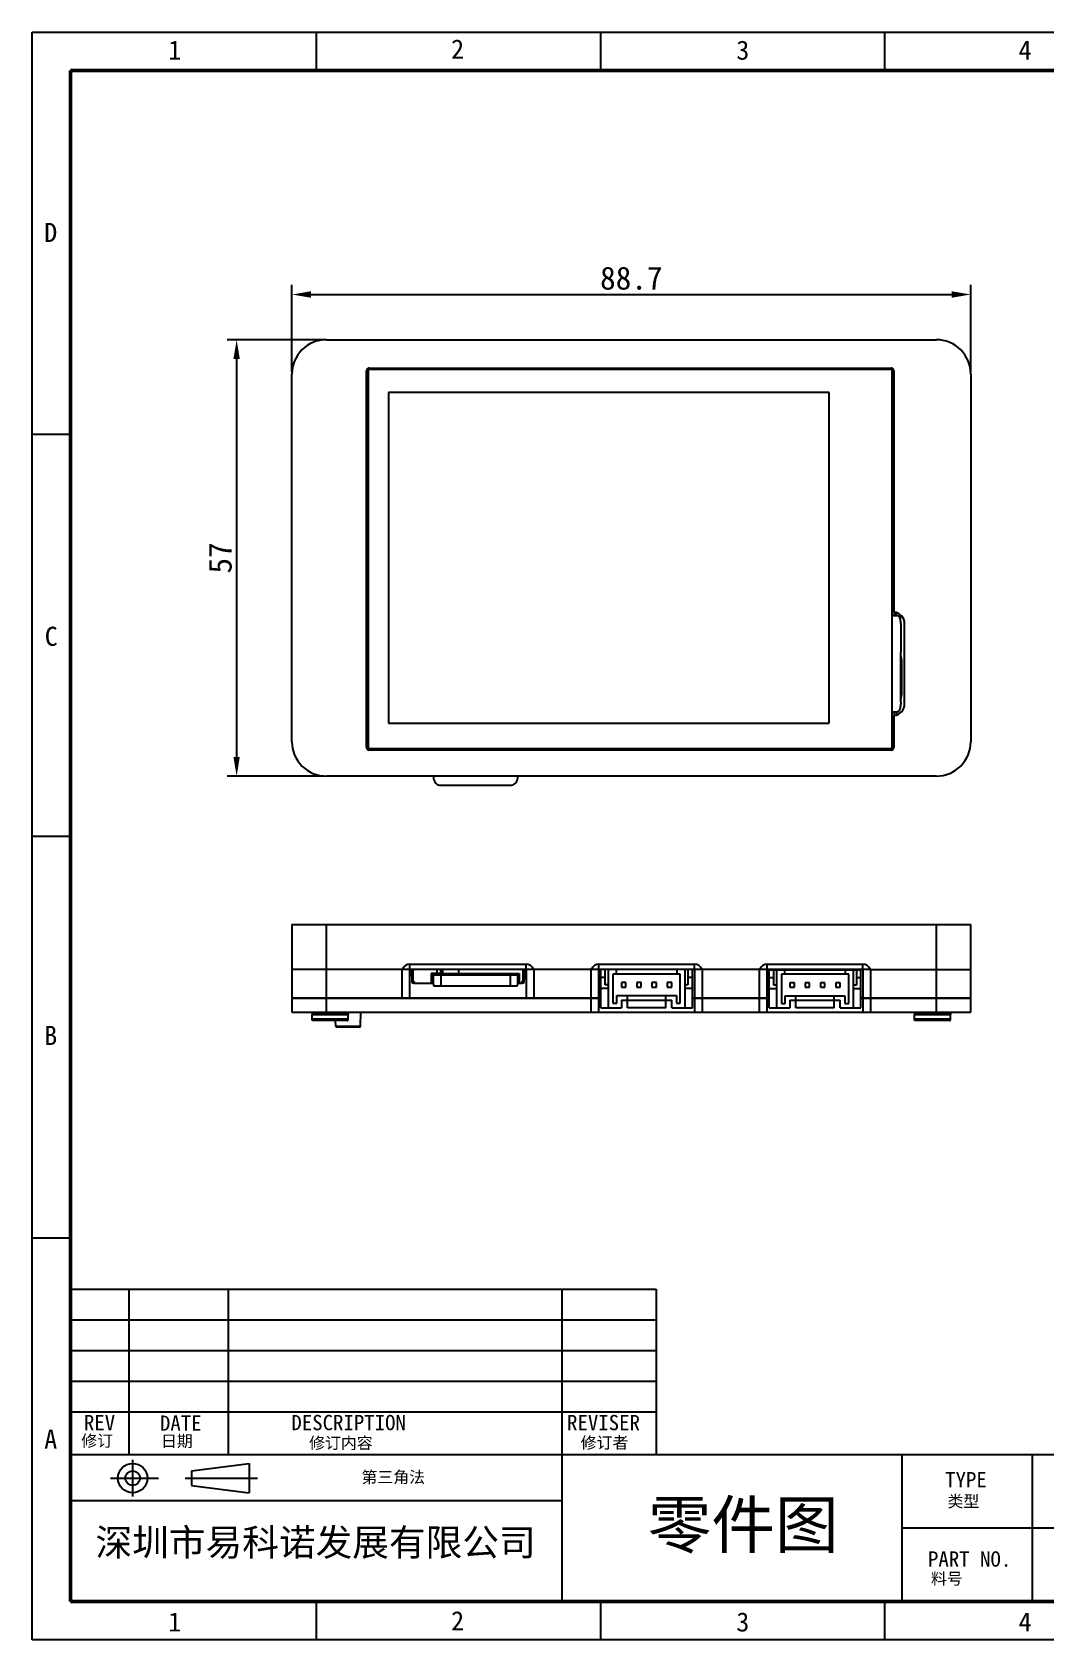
# Model space of a CAD drawing. Header units: millimetres. Extents: x 16822 to 17119, y 29551 to 29761.
# Drawn here: x 16821.9 to 16954.4, y 29550.5 to 29760.5 of the extents above; entities that cross this region are included whole.
import ezdxf
from ezdxf.enums import TextEntityAlignment as Align

# ---------------------------------------------------------------- set-up
doc = ezdxf.new("R2010")
doc.units = ezdxf.units.MM
doc.header["$PDMODE"] = 2
doc.layers.add('03___PRT_ALL_CURVES', color=7, linetype='Continuous')
doc.layers.add('title bar', color=7, linetype='Continuous')
doc.styles.get("Standard").update_dxf_attribs({"font": ''})
doc.styles.add('宝明', font='')
doc.styles.get('Standard').set_extended_font_data('SimSun')
doc.styles.get('宝明').set_extended_font_data('SimHei')
doc.dimstyles.new('ISO-25', dxfattribs={"dimtxt": 3, "dimasz": 2.5, "dimexe": 1.25, "dimexo": 0.3, "dimtad": 1, "dimdsep": 46, "dimtxsty": 'Standard', "dimcen": 2.5, "dimclrd": 5, "dimclre": 5, "dimadec": 0, "dimazin": 0, "dimtfac": 1, "dimtmove": 0, "dimatfit": 3, "dimfxl": 1, "dimarcsym": 0})

# ---------------------------------------------------------------- blocks, each defined once
blk = doc.blocks.new('*D9')
at = {"color": 5, "lineweight": -2, "transparency": 16777216}
for p, q in [((16855.85, 29716.14), (16855.85, 29727.5)), ((16944.55, 29716.14), (16944.55, 29727.5)), ((16858.35, 29726.25), (16942.05, 29726.25))]:
    blk.add_line(p, q, dxfattribs=at)
at = {"color": 5, "transparency": 16777216}
for points in [[(16858.35, 29726.67), (16858.35, 29725.83), (16855.85, 29726.25)], [(16942.05, 29726.67), (16942.05, 29725.83), (16944.55, 29726.25)]]:
    blk.add_solid(points, dxfattribs=at)
at = {"layer": 'Defpoints', "color": 0, "transparency": 16777216}
for p in [(16944.55, 29726.25), (16855.85, 29715.84), (16944.55, 29715.84)]:
    blk.add_point(p, dxfattribs=at)
at = {"color": 0, "transparency": 16777216, "insert": (16900.2, 29728.37), "char_height": 3, "attachment_point": 5}
blk.add_mtext('88.7', dxfattribs=at)
blk = doc.blocks.new('*D10')
at = {"color": 5, "lineweight": -2, "transparency": 16777216}
for p, q in [((16860.05, 29720.34), (16847.38, 29720.34)), ((16848.63, 29717.84), (16848.63, 29665.84)), ((16860.05, 29663.34), (16847.38, 29663.34))]:
    blk.add_line(p, q, dxfattribs=at)
at = {"color": 5, "transparency": 16777216}
for points in [[(16848.21, 29717.84), (16849.04, 29717.84), (16848.63, 29720.34)], [(16848.21, 29665.84), (16849.04, 29665.84), (16848.63, 29663.34)]]:
    blk.add_solid(points, dxfattribs=at)
at = {"layer": 'Defpoints', "color": 0, "transparency": 16777216}
for p in [(16860.35, 29720.34), (16848.63, 29663.34), (16860.35, 29663.34)]:
    blk.add_point(p, dxfattribs=at)
at = {"color": 0, "transparency": 16777216, "insert": (16846.5, 29691.84), "char_height": 3, "attachment_point": 5, "rotation": 90}
blk.add_mtext('57', dxfattribs=at)

msp = doc.modelspace()

# ---------------------------------------------------------------- linework, layer by layer
at = {"color": 7, "linetype": 'Continuous'}
for p, q in [((16860.35, 29720.338), (16940.05, 29720.338)), ((16855.85, 29667.838), (16855.85, 29715.838)), ((16865.6, 29667.088), (16865.6, 29716.288)), ((16865.8, 29716.438), (16865.8, 29666.938)), ((16934.3, 29716.438), (16865.8, 29716.438)), ((16865.95, 29716.638), (16934.15, 29716.638)), ((16934.3, 29666.938), (16934.3, 29716.438)), ((16934.5, 29716.288), (16934.5, 29684.758)), ((16944.55, 29715.838), (16944.55, 29667.838)), ((16865.6, 29714.338), (16865.8, 29714.338)), ((16868.45, 29713.438), (16868.45, 29670.238)), ((16926.05, 29713.438), (16868.45, 29713.438)), ((16926.05, 29670.238), (16926.05, 29713.438)), ((16934.91, 29684.278), (16934.3, 29684.278)), ((16934.6, 29684.278), (16934.6, 29684.758)), ((16935.351, 29683.809), (16935.351, 29684.421)), ((16935.401, 29683.278), (16935.401, 29679.498)), ((16935.901, 29672.755), (16935.901, 29683.262)), ((16935.563, 29673.998), (16935.563, 29678.498)), ((16935.401, 29672.998), (16935.401, 29672.758)), ((16934.3, 29671.758), (16934.91, 29671.758)), ((16934.5, 29671.258), (16934.5, 29667.088)), ((16934.6, 29671.258), (16934.6, 29671.758)), ((16865.8, 29669.338), (16865.6, 29669.338)), ((16868.45, 29670.238), (16926.05, 29670.238)), ((16865.705, 29666.838), (16934.394, 29666.838)), ((16865.8, 29666.938), (16934.3, 29666.938)), ((16934.15, 29666.738), (16865.95, 29666.738)), ((16940.05, 29663.338), (16860.35, 29663.338)), ((16874.35, 29663.338), (16874.35, 29663.138)), ((16885.35, 29663.138), (16885.35, 29663.338)), ((16875.35, 29662.138), (16884.35, 29662.138)), ((16855.85, 29643.978), (16855.85, 29634.378)), ((16855.85, 29643.978), (16944.55, 29643.978)), ((16944.55, 29634.378), (16944.55, 29643.978)), ((16870.25, 29638.078), (16855.85, 29638.078)), ((16870.25, 29634.378), (16870.25, 29638.078)), ((16871.25, 29638.778), (16886.45, 29638.778)), ((16871.25, 29634.378), (16871.25, 29638.078)), ((16871.25, 29637.978), (16871.33, 29637.978)), ((16871.4, 29637.532), (16871.4, 29637.328)), ((16871.45, 29637.532), (16871.4, 29637.532)), ((16871.4, 29637.528), (16871.5, 29637.528)), ((16871.4, 29637.328), (16871.5, 29637.196)), ((16871.45, 29637.917), (16871.45, 29637.528)), ((16871.45, 29637.228), (16871.45, 29637.262)), ((16871.476, 29637.228), (16871.45, 29637.228)), ((16871.48, 29637.828), (16871.5, 29637.828)), ((16871.5, 29637.678), (16871.5, 29637.978)), ((16871.5, 29637.978), (16871.63, 29637.978)), ((16871.5, 29637.678), (16871.5, 29636.47)), ((16871.5, 29637.678), (16871.63, 29637.678)), ((16871.63, 29636.578), (16871.63, 29637.978)), ((16871.63, 29637.528), (16871.65, 29637.528)), ((16871.65, 29638.078), (16871.65, 29636.628)), ((16874.05, 29637.578), (16874.05, 29636.428)), ((16874.25, 29637.378), (16874.05, 29637.578)), ((16875.251, 29637.578), (16874.05, 29637.578)), ((16874.25, 29636.428), (16874.25, 29637.378)), ((16874.25, 29637.378), (16885.35, 29637.378)), ((16874.35, 29636.149), (16874.35, 29637.378)), ((16875.545, 29637.578), (16875.251, 29637.578)), ((16875.545, 29637.578), (16885.55, 29637.578)), ((16885.35, 29637.378), (16885.55, 29637.578)), ((16885.35, 29636.149), (16885.35, 29637.378)), ((16885.55, 29637.578), (16885.55, 29636.428)), ((16886.05, 29638.078), (16886.05, 29636.628)), ((16886.05, 29637.528), (16886.07, 29637.528)), ((16886.07, 29636.578), (16886.07, 29637.978)), ((16886.07, 29637.978), (16886.2, 29637.978)), ((16886.07, 29637.678), (16886.2, 29637.678)), ((16886.2, 29637.978), (16886.2, 29637.678)), ((16886.2, 29637.828), (16886.22, 29637.828)), ((16886.2, 29636.47), (16886.2, 29637.678)), ((16886.2, 29637.528), (16886.3, 29637.528)), ((16886.2, 29637.196), (16886.3, 29637.328)), ((16886.22, 29637.222), (16886.22, 29636.778)), ((16886.25, 29637.228), (16886.224, 29637.228)), ((16886.25, 29637.528), (16886.25, 29637.917)), ((16886.25, 29637.262), (16886.25, 29637.228)), ((16886.3, 29637.528), (16886.3, 29637.328)), ((16886.37, 29637.978), (16886.45, 29637.978)), ((16886.45, 29638.078), (16886.45, 29634.378)), ((16887.45, 29638.078), (16887.45, 29634.378)), ((16894.95, 29634.378), (16894.95, 29638.078)), ((16895.95, 29638.778), (16908.45, 29638.778)), ((16895.95, 29634.378), (16895.95, 29638.078)), ((16896.2, 29633.078), (16896.2, 29638.078)), ((16896.8, 29636.078), (16896.8, 29638.078)), ((16897.2, 29633.078), (16897.2, 29638.078)), ((16897.8, 29637.478), (16897.8, 29633.678)), ((16906.6, 29637.478), (16897.8, 29637.478)), ((16898.2, 29638.078), (16898.2, 29637.478)), ((16906.2, 29637.478), (16906.2, 29638.078)), ((16906.6, 29633.678), (16906.6, 29637.478)), ((16907.2, 29638.078), (16907.2, 29633.078)), ((16907.6, 29638.078), (16907.6, 29636.078)), ((16908.2, 29633.078), (16908.2, 29638.078)), ((16908.45, 29638.078), (16908.45, 29634.378)), ((16909.45, 29638.078), (16909.45, 29634.378)), ((16916.95, 29634.378), (16916.95, 29638.078)), ((16917.95, 29638.778), (16930.45, 29638.778)), ((16917.95, 29634.378), (16917.95, 29638.078)), ((16918.2, 29638.055), (16930.2, 29638.055)), ((16918.2, 29633.055), (16918.2, 29638.055)), ((16918.8, 29636.055), (16918.8, 29638.055)), ((16919.2, 29633.055), (16919.2, 29638.055)), ((16928.6, 29637.455), (16919.8, 29637.455)), ((16919.8, 29637.455), (16919.8, 29633.655)), ((16920.2, 29638.055), (16920.2, 29637.455)), ((16920.45, 29638.078), (16920.45, 29638.055)), ((16927.95, 29638.078), (16927.95, 29638.055)), ((16928.2, 29637.455), (16928.2, 29638.055)), ((16928.6, 29633.655), (16928.6, 29637.455)), ((16929.2, 29638.055), (16929.2, 29633.055)), ((16929.6, 29638.055), (16929.6, 29636.055)), ((16930.2, 29633.055), (16930.2, 29638.055)), ((16930.45, 29638.078), (16930.45, 29634.378)), ((16931.45, 29638.078), (16944.55, 29638.078)), ((16931.45, 29638.078), (16931.45, 29634.378)), ((16871.63, 29637.025), (16871.65, 29636.998)), ((16871.65, 29636.628), (16871.85, 29636.428)), ((16871.85, 29636.428), (16871.78, 29636.428)), ((16871.78, 29636.278), (16874.35, 29636.278)), ((16874.05, 29636.428), (16874.35, 29636.428)), ((16874.25, 29636.498), (16874.35, 29636.498)), ((16874.25, 29636.463), (16874.266, 29636.457)), ((16874.25, 29636.456), (16874.266, 29636.45)), ((16874.25, 29636.45), (16874.266, 29636.444)), ((16874.25, 29636.443), (16874.266, 29636.437)), ((16874.25, 29636.437), (16874.266, 29636.43)), ((16874.266, 29636.437), (16874.295, 29636.428)), ((16874.362, 29635.928), (16885.337, 29635.928)), ((16885.35, 29636.428), (16885.55, 29636.428)), ((16885.35, 29636.278), (16885.92, 29636.278)), ((16885.85, 29636.428), (16886.05, 29636.628)), ((16885.92, 29636.428), (16885.85, 29636.428)), ((16886.05, 29636.998), (16886.07, 29637.025)), ((16886.07, 29636.778), (16886.05, 29636.778)), ((16886.2, 29636.778), (16886.22, 29636.778)), ((16896.2, 29637.078), (16896.8, 29637.078)), ((16897.2, 29635.578), (16896.2, 29635.578)), ((16897.2, 29636.078), (16896.8, 29636.078)), ((16898.9, 29636.378), (16898.9, 29635.778)), ((16899.5, 29636.378), (16898.9, 29636.378)), ((16898.9, 29635.778), (16899.5, 29635.778)), ((16899.5, 29635.778), (16899.5, 29636.378)), ((16901.5, 29636.378), (16900.9, 29636.378)), ((16900.9, 29636.378), (16900.9, 29635.778)), ((16900.9, 29635.778), (16901.5, 29635.778)), ((16901.5, 29635.778), (16901.5, 29636.378)), ((16903.5, 29636.378), (16902.9, 29636.378)), ((16902.9, 29636.378), (16902.9, 29635.778)), ((16902.9, 29635.778), (16903.5, 29635.778)), ((16903.5, 29635.778), (16903.5, 29636.378)), ((16905.5, 29636.378), (16904.9, 29636.378)), ((16904.9, 29636.378), (16904.9, 29635.778)), ((16904.9, 29635.778), (16905.5, 29635.778)), ((16905.5, 29635.778), (16905.5, 29636.378)), ((16907.6, 29636.078), (16907.2, 29636.078)), ((16908.2, 29635.578), (16907.2, 29635.578)), ((16907.6, 29637.078), (16908.2, 29637.078)), ((16918.2, 29637.055), (16918.8, 29637.055)), ((16919.2, 29635.555), (16918.2, 29635.555)), ((16919.2, 29636.055), (16918.8, 29636.055)), ((16921.5, 29636.355), (16920.9, 29636.355)), ((16920.9, 29636.355), (16920.9, 29635.755)), ((16920.9, 29635.755), (16921.5, 29635.755)), ((16921.5, 29635.755), (16921.5, 29636.355)), ((16923.5, 29636.355), (16922.9, 29636.355)), ((16922.9, 29636.355), (16922.9, 29635.755)), ((16922.9, 29635.755), (16923.5, 29635.755)), ((16923.5, 29635.755), (16923.5, 29636.355)), ((16925.5, 29636.355), (16924.9, 29636.355)), ((16924.9, 29636.355), (16924.9, 29635.755)), ((16924.9, 29635.755), (16925.5, 29635.755)), ((16925.5, 29635.755), (16925.5, 29636.355)), ((16927.5, 29636.355), (16926.9, 29636.355)), ((16926.9, 29636.355), (16926.9, 29635.755)), ((16926.9, 29635.755), (16927.5, 29635.755)), ((16927.5, 29635.755), (16927.5, 29636.355)), ((16929.6, 29636.055), (16929.2, 29636.055)), ((16930.2, 29635.555), (16929.2, 29635.555)), ((16929.6, 29637.055), (16930.2, 29637.055)), ((16855.85, 29634.378), (16896.2, 29634.378)), ((16855.85, 29634.328), (16855.85, 29632.528)), ((16855.85, 29634.328), (16896.2, 29634.328)), ((16859.6, 29634.328), (16859.6, 29634.378)), ((16862.1, 29634.328), (16862.1, 29634.378)), ((16864.934, 29634.328), (16864.936, 29634.378)), ((16894.95, 29632.528), (16894.95, 29634.328)), ((16895.95, 29632.528), (16895.95, 29634.328)), ((16896.2, 29633.078), (16898.9, 29633.078)), ((16897.8, 29633.678), (16898.3, 29633.678)), ((16898.3, 29633.678), (16898.3, 29634.678)), ((16898.3, 29634.678), (16906.1, 29634.678)), ((16898.9, 29634.078), (16898.9, 29633.078)), ((16898.9, 29634.078), (16905.5, 29634.078)), ((16899.7, 29633.078), (16899.7, 29634.678)), ((16904.7, 29633.078), (16899.7, 29633.078)), ((16904.7, 29633.078), (16904.7, 29634.678)), ((16905.5, 29633.078), (16905.5, 29634.078)), ((16905.5, 29633.078), (16908.2, 29633.078)), ((16906.1, 29634.678), (16906.1, 29633.678)), ((16906.1, 29633.678), (16906.6, 29633.678)), ((16908.2, 29634.378), (16918.2, 29634.378)), ((16908.2, 29634.328), (16918.2, 29634.328)), ((16908.45, 29634.328), (16908.45, 29632.528)), ((16909.45, 29634.328), (16909.45, 29632.528)), ((16916.95, 29632.528), (16916.95, 29634.328)), ((16917.95, 29632.528), (16917.95, 29634.328)), ((16918.2, 29633.055), (16920.9, 29633.055)), ((16919.8, 29633.655), (16920.3, 29633.655)), ((16920.3, 29634.655), (16928.1, 29634.655)), ((16920.3, 29633.655), (16920.3, 29634.655)), ((16920.9, 29634.055), (16927.5, 29634.055)), ((16920.9, 29634.055), (16920.9, 29633.055)), ((16921.7, 29633.055), (16921.7, 29634.655)), ((16926.7, 29633.055), (16921.7, 29633.055)), ((16926.7, 29633.055), (16926.7, 29634.655)), ((16927.5, 29633.055), (16927.5, 29634.055)), ((16927.5, 29633.055), (16930.2, 29633.055)), ((16928.1, 29634.655), (16928.1, 29633.655)), ((16928.1, 29633.655), (16928.6, 29633.655)), ((16930.2, 29634.378), (16944.55, 29634.378)), ((16930.2, 29634.328), (16944.55, 29634.328)), ((16930.45, 29634.328), (16930.45, 29632.528)), ((16931.45, 29634.328), (16931.45, 29632.528)), ((16937.05, 29634.328), (16937.05, 29634.378)), ((16938.3, 29634.328), (16938.3, 29634.378)), ((16940.8, 29634.328), (16940.8, 29634.378)), ((16943.05, 29634.328), (16943.05, 29634.378)), ((16944.55, 29632.528), (16944.55, 29634.328)), ((16855.85, 29632.528), (16944.55, 29632.528)), ((16858.482, 29631.611), (16858.482, 29632.22)), ((16858.642, 29632.423), (16863.057, 29632.423)), ((16863.057, 29631.408), (16858.642, 29631.408)), ((16859.6, 29632.423), (16859.6, 29632.528)), ((16861.593, 29630.674), (16861.567, 29631.408)), ((16862.1, 29632.423), (16862.1, 29632.528)), ((16863.218, 29631.611), (16863.218, 29632.22)), ((16864.806, 29630.674), (16864.871, 29632.528)), ((16937.182, 29631.611), (16937.182, 29632.22)), ((16937.342, 29632.423), (16941.757, 29632.423)), ((16941.757, 29631.408), (16937.342, 29631.408)), ((16938.3, 29632.423), (16938.3, 29632.528)), ((16940.8, 29632.423), (16940.8, 29632.528)), ((16941.918, 29631.611), (16941.918, 29632.22)), ((16861.693, 29630.578), (16864.706, 29630.578))]:
    msp.add_line(p, q, dxfattribs=at)
at = {"color": 9, "linetype": 'Continuous'}
for p, q in [((16934.8, 29684.278), (16934.8, 29684.707)), ((16935.401, 29672.998), (16935.401, 29679.498)), ((16860.35, 29634.378), (16860.35, 29643.978)), ((16940.05, 29643.978), (16940.05, 29634.378)), ((16871.25, 29638.078), (16871.25, 29638.778)), ((16874.828, 29637.378), (16874.828, 29638.078)), ((16875.251, 29637.578), (16875.082, 29637.378)), ((16875.251, 29638.078), (16875.251, 29637.578)), ((16875.35, 29635.928), (16875.35, 29637.378)), ((16875.375, 29637.378), (16875.545, 29637.578)), ((16875.545, 29638.078), (16875.545, 29637.578)), ((16877.659, 29637.378), (16877.659, 29638.078)), ((16884.35, 29637.378), (16884.35, 29635.928)), ((16886.45, 29638.078), (16886.45, 29638.778)), ((16895.95, 29638.078), (16895.95, 29638.778)), ((16908.45, 29638.078), (16908.45, 29638.778)), ((16917.95, 29638.078), (16917.95, 29638.778)), ((16919.95, 29638.078), (16919.95, 29638.055)), ((16928.45, 29638.078), (16928.45, 29638.055)), ((16930.45, 29638.078), (16930.45, 29638.778)), ((16874.264, 29636.457), (16874.266, 29636.457)), ((16874.264, 29636.451), (16874.266, 29636.45)), ((16874.264, 29636.444), (16874.266, 29636.444)), ((16874.264, 29636.438), (16874.266, 29636.437)), ((16874.301, 29636.432), (16874.318, 29636.428)), ((16860.35, 29632.528), (16860.35, 29634.328)), ((16940.05, 29634.328), (16940.05, 29632.528)), ((16858.482, 29632.22), (16863.218, 29632.22)), ((16863.218, 29631.611), (16858.482, 29631.611)), ((16937.182, 29632.22), (16941.918, 29632.22)), ((16941.918, 29631.611), (16937.182, 29631.611)), ((16861.593, 29630.674), (16864.806, 29630.674))]:
    msp.add_line(p, q, dxfattribs=at)
at = {"color": 4, "linetype": 'Continuous'}
msp.add_line((16934.9, 29671.342), (16934.9, 29671.758), dxfattribs=at)
at = {"color": 0, "linetype": 'Continuous'}
msp.add_line((16931.45, 29638.078), (16870.25, 29638.078), dxfattribs=at)
at = {"color": 7, "linetype": 'Continuous'}
for points in [[(16935.401, 29683.278), (16935.399, 29683.389), (16935.394, 29683.498), (16935.384, 29683.604), (16935.37, 29683.706), (16935.352, 29683.803), (16935.33, 29683.893), (16935.303, 29683.974), (16935.272, 29684.047), (16935.236, 29684.11), (16935.194, 29684.163), (16935.148, 29684.206), (16935.097, 29684.239), (16935.039, 29684.261), (16934.977, 29684.274), (16934.91, 29684.278)], [(16935.519, 29678.633), (16935.503, 29678.69), (16935.487, 29678.756), (16935.47, 29678.829), (16935.454, 29678.909), (16935.44, 29678.996), (16935.426, 29679.089), (16935.416, 29679.187), (16935.408, 29679.289), (16935.403, 29679.393), (16935.401, 29679.498)], [(16935.563, 29678.498), (16935.56, 29678.504), (16935.554, 29678.52), (16935.545, 29678.548), (16935.533, 29678.585), (16935.519, 29678.633)], [(16935.401, 29672.998), (16935.403, 29673.104), (16935.408, 29673.208), (16935.416, 29673.31), (16935.426, 29673.407), (16935.44, 29673.5), (16935.454, 29673.587), (16935.47, 29673.667), (16935.487, 29673.741), (16935.503, 29673.806), (16935.518, 29673.863), (16935.533, 29673.912), (16935.545, 29673.949)], [(16935.545, 29673.949), (16935.554, 29673.977), (16935.56, 29673.993), (16935.563, 29673.998)], [(16934.91, 29671.758), (16934.977, 29671.763), (16935.04, 29671.776), (16935.097, 29671.798), (16935.149, 29671.831), (16935.195, 29671.874), (16935.236, 29671.927), (16935.272, 29671.99), (16935.303, 29672.063), (16935.33, 29672.145), (16935.353, 29672.234), (16935.37, 29672.332), (16935.384, 29672.434), (16935.394, 29672.54), (16935.399, 29672.649), (16935.401, 29672.758)], [(16874.266, 29636.457), (16874.303, 29636.445), (16874.341, 29636.434), (16874.35, 29636.433)], [(16874.266, 29636.45), (16874.303, 29636.438), (16874.341, 29636.428), (16874.342, 29636.428)], [(16874.266, 29636.444), (16874.303, 29636.431), (16874.318, 29636.428)], [(16874.35, 29636.149), (16874.35, 29636.125), (16874.35, 29636.1), (16874.351, 29636.076), (16874.352, 29636.051), (16874.353, 29636.027), (16874.355, 29636.002), (16874.357, 29635.977), (16874.359, 29635.953), (16874.362, 29635.928)], [(16885.337, 29635.928), (16885.34, 29635.953), (16885.342, 29635.977), (16885.344, 29636.002), (16885.346, 29636.027), (16885.347, 29636.051), (16885.348, 29636.076), (16885.349, 29636.1), (16885.35, 29636.125), (16885.35, 29636.149)], [(16858.642, 29632.423), (16858.629, 29632.422), (16858.617, 29632.42), (16858.604, 29632.417), (16858.592, 29632.413), (16858.581, 29632.407), (16858.569, 29632.401), (16858.558, 29632.393), (16858.547, 29632.383), (16858.537, 29632.373), (16858.526, 29632.36), (16858.517, 29632.347), (16858.509, 29632.332), (16858.501, 29632.316), (16858.495, 29632.3), (16858.489, 29632.281), (16858.485, 29632.261), (16858.483, 29632.241), (16858.482, 29632.22)], [(16858.642, 29631.408), (16858.629, 29631.409), (16858.617, 29631.411), (16858.604, 29631.414), (16858.592, 29631.418), (16858.581, 29631.424), (16858.569, 29631.431), (16858.558, 29631.439), (16858.547, 29631.448), (16858.537, 29631.459), (16858.526, 29631.471), (16858.517, 29631.484), (16858.509, 29631.499), (16858.501, 29631.515), (16858.495, 29631.532), (16858.489, 29631.55), (16858.485, 29631.57), (16858.483, 29631.59), (16858.482, 29631.611)], [(16863.057, 29632.423), (16863.07, 29632.422), (16863.083, 29632.42), (16863.095, 29632.417), (16863.107, 29632.413), (16863.119, 29632.407), (16863.13, 29632.401), (16863.141, 29632.393), (16863.152, 29632.383), (16863.163, 29632.373), (16863.173, 29632.36), (16863.182, 29632.347), (16863.191, 29632.332), (16863.198, 29632.316), (16863.205, 29632.3), (16863.21, 29632.281), (16863.214, 29632.261), (16863.217, 29632.241), (16863.218, 29632.22)], [(16863.057, 29631.408), (16863.07, 29631.409), (16863.083, 29631.411), (16863.095, 29631.414), (16863.107, 29631.418), (16863.119, 29631.424), (16863.13, 29631.431), (16863.141, 29631.439), (16863.152, 29631.448), (16863.163, 29631.459), (16863.173, 29631.471), (16863.182, 29631.484), (16863.191, 29631.499), (16863.198, 29631.515), (16863.205, 29631.532), (16863.21, 29631.55), (16863.214, 29631.57), (16863.217, 29631.59), (16863.218, 29631.611)], [(16937.342, 29632.423), (16937.329, 29632.422), (16937.317, 29632.42), (16937.304, 29632.417), (16937.292, 29632.413), (16937.281, 29632.407), (16937.269, 29632.401), (16937.258, 29632.393), (16937.247, 29632.383), (16937.237, 29632.373), (16937.226, 29632.36), (16937.217, 29632.347), (16937.209, 29632.332), (16937.201, 29632.316), (16937.195, 29632.3), (16937.189, 29632.281), (16937.185, 29632.261), (16937.183, 29632.241), (16937.182, 29632.22)], [(16937.342, 29631.408), (16937.329, 29631.409), (16937.317, 29631.411), (16937.304, 29631.414), (16937.292, 29631.418), (16937.281, 29631.424), (16937.269, 29631.431), (16937.258, 29631.439), (16937.247, 29631.448), (16937.237, 29631.459), (16937.226, 29631.471), (16937.217, 29631.484), (16937.209, 29631.499), (16937.201, 29631.515), (16937.195, 29631.532), (16937.189, 29631.55), (16937.185, 29631.57), (16937.183, 29631.59), (16937.182, 29631.611)], [(16941.757, 29632.423), (16941.77, 29632.422), (16941.783, 29632.42), (16941.795, 29632.417), (16941.807, 29632.413), (16941.819, 29632.407), (16941.83, 29632.401), (16941.841, 29632.393), (16941.852, 29632.383), (16941.863, 29632.373), (16941.873, 29632.36), (16941.882, 29632.347), (16941.891, 29632.332), (16941.898, 29632.316), (16941.905, 29632.3), (16941.91, 29632.281), (16941.914, 29632.261), (16941.917, 29632.241), (16941.918, 29632.22)], [(16941.757, 29631.408), (16941.77, 29631.409), (16941.783, 29631.411), (16941.795, 29631.414), (16941.807, 29631.418), (16941.819, 29631.424), (16941.83, 29631.431), (16941.841, 29631.439), (16941.852, 29631.448), (16941.863, 29631.459), (16941.873, 29631.471), (16941.882, 29631.484), (16941.891, 29631.499), (16941.898, 29631.515), (16941.905, 29631.532), (16941.91, 29631.55), (16941.914, 29631.57), (16941.917, 29631.59), (16941.918, 29631.611)]]:
    msp.add_lwpolyline(points, dxfattribs=at)
at = {"color": 9, "linetype": 'Continuous'}
for points in [[(16874.301, 29636.445), (16874.338, 29636.435), (16874.35, 29636.433)], [(16874.301, 29636.439), (16874.338, 29636.429), (16874.343, 29636.428)]]:
    msp.add_lwpolyline(points, dxfattribs=at)
at = {"color": 7, "linetype": 'Continuous'}
for centre, radius, start, end in [((16860.35, 29715.838), 4.5, 90, 180), ((16940.05, 29715.838), 4.5, 0, 90), ((16865.95, 29716.288), 0.35, 90, 180), ((16934.15, 29716.288), 0.35, 0, 90), ((16934.401, 29683.262), 1.5, 0, 86.22104), ((16934.401, 29672.755), 1.5, 273.77896, 0), ((16860.35, 29667.838), 4.5, 180, 270), ((16865.95, 29667.088), 0.35, 180, 270), ((16866.075, 29667.321), 0.6, 232.45661, 255.62761), ((16866.075, 29667.321), 0.6, 283.52632, 306.38253), ((16934.325, 29667.321), 0.6, 233.61747, 255.5632), ((16934.15, 29667.088), 0.35, 270, 0), ((16940.05, 29667.838), 4.5, 270, 0), ((16875.35, 29663.138), 1, 180, 270), ((16884.35, 29663.138), 1, 270, 0), ((16871.33, 29637.827), 0.15, 0.04363, 89.95637), ((16871.33, 29637.827), 0.3, 30.00597, 56.52833), ((16886.37, 29637.827), 0.3, 123.47165, 149.994), ((16886.37, 29637.827), 0.15, 90.04363, 179.95637), ((16871.78, 29636.578), 0.3, 201.04259, 269.95376), ((16871.78, 29636.578), 0.15, 180.04363, 269.95637), ((16885.92, 29636.578), 0.15, 270.04363, 359.95637), ((16885.919, 29636.578), 0.3, 270.05147, 338.94962), ((16861.693, 29630.678), 0.1, 182, 270), ((16864.706, 29630.678), 0.1, 270, 358)]:
    msp.add_arc(centre, radius, start, end, dxfattribs=at)
for centre, start_param, end_param in [((16871.25, 29636.999), 0, 0.9192387), ((16886.45, 29636.999), -0.9192387, 0), ((16895.95, 29636.999), 0, 0.9192387), ((16908.45, 29636.999), -0.9192387, 0), ((16917.95, 29636.999), 0, 0.9192387), ((16930.45, 29636.999), -0.9192387, 0)]:
    msp.add_ellipse(centre, major_axis=(0, 1.779), ratio=0.7071068, start_param=start_param, end_param=end_param, dxfattribs=at)
at = {"layer": '03___PRT_ALL_CURVES', "color": 4, "linetype": 'Continuous'}
for p, q in [((16865.6, 29714.138), (16865.8, 29714.138)), ((16865.6, 29669.538), (16865.8, 29669.538))]:
    msp.add_line(p, q, dxfattribs=at)
at = {"layer": 'title bar', "color": 0}
for p, q in [((16821.91, 29550.52), (16821.91, 29760.518)), ((16821.91, 29760.518), (17118.908, 29760.518)), ((16859.034, 29760.518), (16859.034, 29755.518)), ((16896.159, 29760.518), (16896.159, 29755.518)), ((16933.284, 29760.518), (16933.284, 29755.518)), ((16826.91, 29755.518), (17113.908, 29755.518)), ((16821.91, 29708.019), (16826.91, 29708.019)), ((16821.91, 29655.519), (16826.91, 29655.519)), ((16821.91, 29603.019), (16826.91, 29603.019)), ((16826.91, 29596.316), (16903.46, 29596.316)), ((16834.526, 29596.316), (16834.526, 29574.719)), ((16847.525, 29596.316), (16847.525, 29574.719)), ((16891.131, 29596.316), (16891.131, 29574.719)), ((16903.46, 29596.316), (16903.46, 29574.719)), ((16826.91, 29592.316), (16903.46, 29592.316)), ((16826.91, 29592.316), (16903.46, 29592.316)), ((16826.91, 29588.316), (16903.46, 29588.316)), ((16826.91, 29584.316), (16903.46, 29584.316)), ((16826.91, 29580.316), (16903.46, 29580.316)), ((16826.91, 29574.719), (17113.908, 29574.719)), ((16891.131, 29574.719), (16891.131, 29555.52)), ((16935.552, 29574.719), (16935.552, 29555.52)), ((16952.552, 29574.719), (16952.552, 29555.52)), ((16835.043, 29574.05), (16835.043, 29569.239)), ((16842.736, 29572.605), (16850.263, 29573.565)), ((16842.736, 29572.605), (16842.736, 29570.685)), ((16850.263, 29573.565), (16850.263, 29569.725)), ((16832.168, 29571.645), (16838.433, 29571.645)), ((16841.89, 29571.645), (16851.363, 29571.645)), ((16842.736, 29570.685), (16850.263, 29569.725)), ((16891.131, 29568.656), (16826.91, 29568.656)), ((16984.752, 29565.12), (16935.552, 29565.12)), ((16859.034, 29555.52), (16859.034, 29550.52)), ((16896.159, 29555.52), (16896.159, 29550.52)), ((16933.284, 29555.52), (16933.284, 29550.52)), ((17118.908, 29550.52), (16821.91, 29550.52))]:
    msp.add_line(p, q, dxfattribs=at)
at = {"layer": 'title bar', "color": 0, "const_width": 0.5}
for points in [[(16826.91, 29755.518), (16826.91, 29555.52)], [(16826.91, 29555.52), (17113.908, 29555.52), (17113.908, 29755.518), (16826.91, 29755.518)]]:
    msp.add_lwpolyline(points, dxfattribs=at)
at = {"layer": 'title bar', "color": 0}
for radius in [1.92, 0.96]:
    msp.add_circle((16835.043, 29571.645), radius, dxfattribs=at)

# ---------------------------------------------------------------- texts
at = {"layer": 'title bar', "color": 0, "style": '宝明'}
for s, height, p in [('1', 2.5, (16839.686, 29756.92)), ('2', 2.5, (16876.652, 29757.068)), ('3', 2.5, (16913.914, 29756.92)), ('4', 2.5, (16950.789, 29756.92)), ('D', 2.5, (16823.487, 29733.108)), ('C', 2.5, (16823.557, 29680.354)), ('B', 2.5, (16823.487, 29628.213)), ('REV', 2, (16828.672, 29577.896)), ('DATE', 2, (16838.61, 29577.825)), ('DESCRIPTION', 1.99999, (16855.779, 29577.901)), ('REVISER', 2, (16891.798, 29577.896)), ('A', 2.5, (16823.487, 29575.478)), ('1', 2.5, (16839.686, 29551.61)), ('2', 2.5, (16876.652, 29551.758)), ('3', 2.5, (16913.914, 29551.61)), ('4', 2.5, (16950.789, 29551.61))]:
    msp.add_text(s, height=height, dxfattribs=at).set_placement(p)
at = {"layer": 'title bar', "color": 0, "linetype": 'Continuous', "style": '宝明'}
for s, p in [('修订', (16828.32, 29575.762)), ('日期', (16838.737, 29575.726)), ('修订内容', (16858.095, 29575.475)), ('修订者', (16893.573, 29575.509)), ('第三角法', (16864.934, 29571.014)), ('类型', (16941.505, 29567.852)), ('料号', (16939.346, 29557.742))]:
    msp.add_text(s, height=1.5247, dxfattribs=at).set_placement(p)
at = {"layer": 'title bar', "color": 0, "style": '宝明'}
for s, p in [('TYPE', (16943.926, 29571.442)), ('PART NO.', (16944.404, 29561.081))]:
    msp.add_text(s, height=2, dxfattribs=at).set_placement(p, align=Align.MIDDLE)
at = {"layer": 'title bar', "color": 0, "attachment_point": 1, "style": '宝明'}
for s, insert, char_height, width in [('{\\fSimSun|b0|i0|c134|p54;零件图}', (16902.338, 29568.612), 6.09881, 100.69589), ('{\\fSimSun|b0|i0|c134|p54;深圳市易科诺发展有限公司}', (16830.195, 29565.012), 3.51292, 76.92324)]:
    msp.add_mtext(s, dxfattribs=dict(at, insert=insert, char_height=char_height, width=width))

# ---------------------------------------------------------------- dimensions: what is measured, and where the dimension line sits
dim = msp.add_linear_dim(base=(16944.55, 29726.25), p1=(16855.85, 29715.838), p2=(16944.55, 29715.838), dimstyle='ISO-25')
dim.commit()
dim.dimension.update_dxf_attribs({"geometry": '*D9', "text_midpoint": (16900.2, 29728.375)})
dim = msp.add_linear_dim(base=(16848.627, 29663.338), p1=(16860.35, 29720.338), p2=(16860.35, 29663.338), angle=90, dimstyle='ISO-25')
dim.commit()
dim.dimension.update_dxf_attribs({"geometry": '*D10', "text_midpoint": (16846.502, 29691.838)})

doc.saveas('drawing.dxf')
